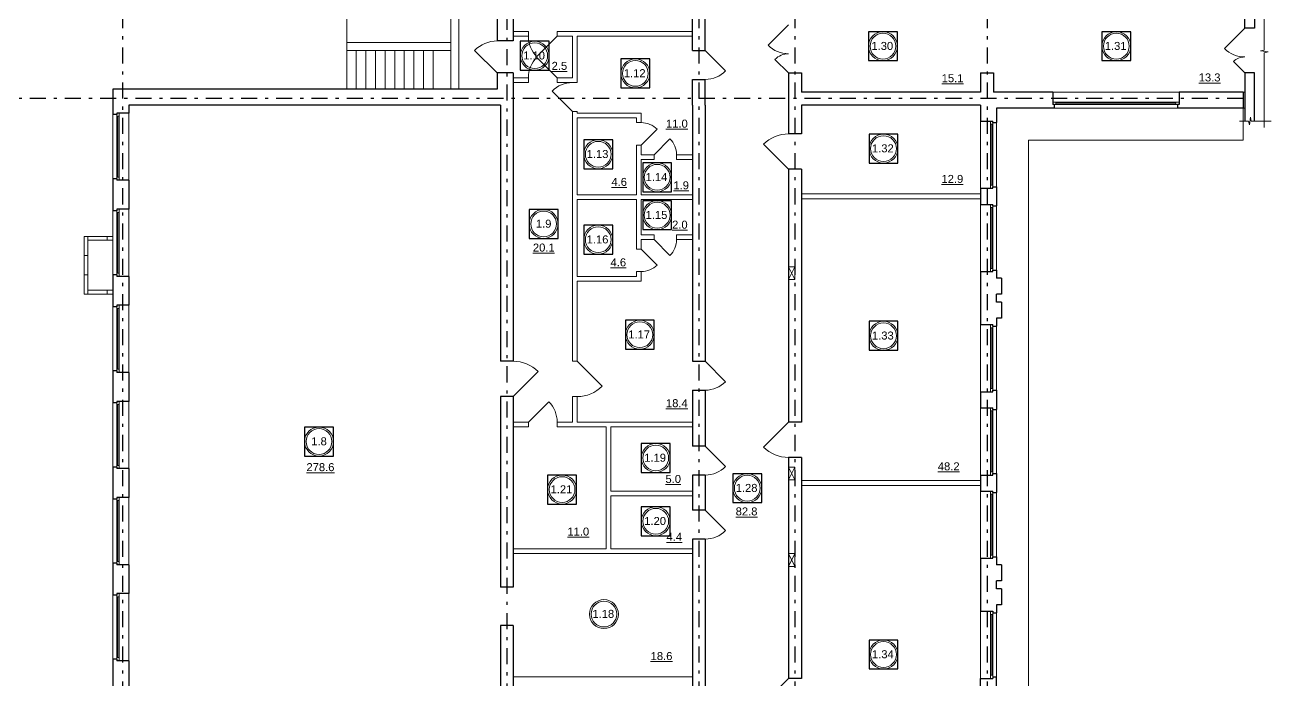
# Model space of a CAD drawing. Header units: metres. Extents: x -5 to 574, y -5 to 79.
# Drawn here: x 17.31 to 56.23, y 29.38 to 49.83 of the extents above; entities that cross this region are included whole.
import ezdxf
from ezdxf.enums import TextEntityAlignment as Align

# ---------------------------------------------------------------- set-up
doc = ezdxf.new("R2010")
doc.units = ezdxf.units.M
doc.header["$MEASUREMENT"] = 0
doc.linetypes.add('( Dashdot )', pattern=[1.001, 0.5, -0.25, 0.001, -0.25])
doc.layers.add('YOLO_TABLE', color=1, linetype='Continuous')
doc.styles.add('Style-Arial', font='arial.ttf')

msp = doc.modelspace()

# ---------------------------------------------------------------- linework, layer by layer
at = {"color": 7, "linetype": 'Continuous', "lineweight": 30}
for p, q in [((32.0608708, 53.82774686), (32.0608708, 49.32774686)), ((32.5608708, 53.32774686), (32.5608708, 49.32774686)), ((38.1608708, 49.02774686), (38.1608708, 51.92774686)), ((38.5608708, 49.02774686), (38.5608708, 51.92774686)), ((32.5608708, 49.32774686), (32.0608708, 49.32774686)), ((38.1608708, 49.02774686), (38.5608708, 49.02774686)), ((32.5608708, 48.32774686), (32.0608708, 48.32774686)), ((32.0608708, 48.32774686), (32.0608708, 47.82774686)), ((32.5608708, 48.32774686), (32.5608708, 39.32774686)), ((41.1608708, 48.32774686), (41.5608708, 48.32774686)), ((41.1608708, 48.32774686), (41.1608708, 46.42774686)), ((41.5608708, 48.32774686), (41.5608708, 47.72774686)), ((47.1608708, 48.32774686), (47.5608708, 48.32774686)), ((47.1608708, 48.32774686), (47.1608708, 47.72774686)), ((47.5608708, 48.32774686), (47.5608708, 47.72774686)), ((38.1608708, 47.32774686), (38.1608708, 48.12774686)), ((38.1608708, 48.12774686), (38.5608708, 48.12774686)), ((38.5608708, 47.32774686), (38.5608708, 48.12774686)), ((32.0608708, 47.82774686), (20.0608708, 47.82774686)), ((20.0608708, 47.82774686), (20.0608708, 47.02774686)), ((47.1608708, 47.72774686), (41.5608708, 47.72774686)), ((49.4108708, 47.72774686), (47.5608708, 47.72774686)), ((49.4108708, 47.72774686), (49.4108708, 47.34774686)), ((55.3608708, 47.72774686), (53.3608708, 47.72774686)), ((55.3608708, 47.72774686), (55.3608708, 47.22774686)), ((20.5608708, 47.32774686), (20.5608708, 47.07774686)), ((32.1608708, 47.32774686), (20.5608708, 47.32774686)), ((32.1608708, 47.32774686), (32.1608708, 39.32774686)), ((38.1608708, 47.32774686), (38.1608708, 39.32774686)), ((38.5608708, 47.32774686), (38.5608708, 39.32774686)), ((41.5608708, 47.32774686), (41.5608708, 46.42774686)), ((47.1608708, 47.32774686), (41.5608708, 47.32774686)), ((47.1608708, 47.32774686), (47.1608708, 46.82774686)), ((47.6608708, 47.22774686), (47.6608708, 46.77774686)), ((49.4608708, 47.22774686), (47.6608708, 47.22774686)), ((49.4608708, 47.34774686), (49.4108708, 47.34774686)), ((49.4608708, 47.34774686), (49.4608708, 47.22774686)), ((53.3608708, 47.34774686), (53.3108708, 47.34774686)), ((55.3608708, 47.22774686), (53.3108708, 47.22774686)), ((20.1808708, 47.02774686), (20.0608708, 47.02774686)), ((20.5608708, 47.07774686), (20.1808708, 47.07774686)), ((20.1808708, 47.07774686), (20.1808708, 47.02774686)), ((47.1608708, 46.82774686), (47.5408708, 46.82774686)), ((47.5408708, 46.77774686), (47.5408708, 46.82774686)), ((47.5408708, 46.77774686), (47.6608708, 46.77774686)), ((41.5608708, 46.42774686), (41.1608708, 46.42774686)), ((41.5608708, 45.32774686), (41.1608708, 45.32774686)), ((41.1608708, 45.32774686), (41.1608708, 37.42774686)), ((41.5608708, 45.32774686), (41.5608708, 37.42774686)), ((20.1808708, 45.02774686), (20.0608708, 45.02774686)), ((20.0608708, 45.02774686), (20.0608708, 44.02774686)), ((20.1808708, 45.02774686), (20.1808708, 44.97774686)), ((20.5608708, 44.97774686), (20.1808708, 44.97774686)), ((20.5608708, 44.97774686), (20.5608708, 44.07774686)), ((47.5408708, 44.77774686), (47.6608708, 44.77774686)), ((47.5408708, 44.72774686), (47.5408708, 44.77774686)), ((47.6608708, 44.77774686), (47.6608708, 44.17774686)), ((47.1608708, 44.72774686), (47.5408708, 44.72774686)), ((47.1608708, 44.72774686), (47.1608708, 44.22774686)), ((20.1808708, 44.02774686), (20.0608708, 44.02774686)), ((20.5608708, 44.07774686), (20.1808708, 44.07774686)), ((20.1808708, 44.07774686), (20.1808708, 44.02774686)), ((47.1608708, 44.22774686), (47.5408708, 44.22774686)), ((47.5408708, 44.17774686), (47.5408708, 44.22774686)), ((47.5408708, 44.17774686), (47.6608708, 44.17774686)), ((47.1608708, 42.12774686), (47.5408708, 42.12774686)), ((47.1608708, 42.12774686), (47.1608708, 40.47774686)), ((47.5408708, 42.17774686), (47.6608708, 42.17774686)), ((47.5408708, 42.12774686), (47.5408708, 42.17774686)), ((47.6608708, 42.17774686), (47.6608708, 41.92774686)), ((20.1808708, 42.02774686), (20.0608708, 42.02774686)), ((20.0608708, 42.02774686), (20.0608708, 41.02774686)), ((20.1808708, 42.02774686), (20.1808708, 41.97774686)), ((20.5608708, 41.97774686), (20.1808708, 41.97774686)), ((20.5608708, 41.97774686), (20.5608708, 41.07774686)), ((47.8108708, 41.92774686), (47.6608708, 41.92774686)), ((47.8108708, 41.92774686), (47.8108708, 41.42774686)), ((47.8108708, 41.42774686), (47.6608708, 41.42774686)), ((47.6608708, 41.17774686), (47.6608708, 41.42774686)), ((20.1808708, 41.02774686), (20.0608708, 41.02774686)), ((20.5608708, 41.07774686), (20.1808708, 41.07774686)), ((20.1808708, 41.07774686), (20.1808708, 41.02774686)), ((47.8108708, 41.17774686), (47.6608708, 41.17774686)), ((47.8108708, 41.17774686), (47.8108708, 40.67774686)), ((47.8108708, 40.67774686), (47.6608708, 40.67774686)), ((47.6608708, 40.67774686), (47.6608708, 40.42774686)), ((47.1608708, 40.47774686), (47.5408708, 40.47774686)), ((47.5408708, 40.42774686), (47.5408708, 40.47774686)), ((47.5408708, 40.42774686), (47.6608708, 40.42774686)), ((32.5608708, 39.32774686), (32.1608708, 39.32774686)), ((38.1608708, 39.32774686), (38.5608708, 39.32774686)), ((20.1808708, 39.02774686), (20.0608708, 39.02774686)), ((20.0608708, 39.02774686), (20.0608708, 38.02774686)), ((20.1808708, 39.02774686), (20.1808708, 38.97774686)), ((20.5608708, 38.97774686), (20.1808708, 38.97774686)), ((20.5608708, 38.97774686), (20.5608708, 38.07774686)), ((32.5608708, 38.22774686), (32.1608708, 38.22774686)), ((32.1608708, 38.22774686), (32.1608708, 32.27860343)), ((32.5608708, 38.22774686), (32.5608708, 32.27860343)), ((38.1608708, 38.42774686), (38.1608708, 36.67774686)), ((38.1608708, 38.42774686), (38.5608708, 38.42774686)), ((38.5608708, 38.42774686), (38.5608708, 36.67774686)), ((47.1608708, 38.37774686), (47.5408708, 38.37774686)), ((47.1608708, 38.37774686), (47.1608708, 37.87774686)), ((47.5408708, 38.42774686), (47.6608708, 38.42774686)), ((47.5408708, 38.37774686), (47.5408708, 38.42774686)), ((47.6608708, 38.42774686), (47.6608708, 37.82774686)), ((20.1808708, 38.02774686), (20.0608708, 38.02774686)), ((20.5608708, 38.07774686), (20.1808708, 38.07774686)), ((20.1808708, 38.07774686), (20.1808708, 38.02774686)), ((47.1608708, 37.87774686), (47.5408708, 37.87774686)), ((47.5408708, 37.82774686), (47.5408708, 37.87774686)), ((47.5408708, 37.82774686), (47.6608708, 37.82774686)), ((41.5608708, 37.42774686), (41.1608708, 37.42774686)), ((38.5608708, 36.67774686), (38.1608708, 36.67774686)), ((41.5608708, 36.32774686), (41.1608708, 36.32774686)), ((41.1608708, 36.32774686), (41.1608708, 29.42774686)), ((41.5608708, 36.32774686), (41.5608708, 29.42774686)), ((20.1808708, 36.02774686), (20.0608708, 36.02774686)), ((20.0608708, 36.02774686), (20.0608708, 35.02774686)), ((20.1808708, 36.02774686), (20.1808708, 35.97774686)), ((20.5608708, 35.97774686), (20.1808708, 35.97774686)), ((20.5608708, 35.97774686), (20.5608708, 35.07774686)), ((47.5408708, 35.82774686), (47.6608708, 35.82774686)), ((47.5408708, 35.77774686), (47.5408708, 35.82774686)), ((47.6608708, 35.82774686), (47.6608708, 35.22774686)), ((38.5608708, 35.77774686), (38.1608708, 35.77774686)), ((38.1608708, 35.77774686), (38.1608708, 34.67774686)), ((38.5608708, 35.77774686), (38.5608708, 34.67774686)), ((47.1608708, 35.77774686), (47.5408708, 35.77774686)), ((47.1608708, 35.77774686), (47.1608708, 35.27774686)), ((20.5608708, 35.07774686), (20.1808708, 35.07774686)), ((20.1808708, 35.07774686), (20.1808708, 35.02774686)), ((47.1608708, 35.27774686), (47.5408708, 35.27774686)), ((47.5408708, 35.22774686), (47.5408708, 35.27774686)), ((47.5408708, 35.22774686), (47.6608708, 35.22774686)), ((20.1808708, 35.02774686), (20.0608708, 35.02774686)), ((38.5608708, 34.67774686), (38.1608708, 34.67774686)), ((38.5608708, 33.77774686), (38.1608708, 33.77774686)), ((38.1608708, 33.77774686), (38.1608708, 29.17774686)), ((38.5608708, 33.77774686), (38.5608708, 29.17774686)), ((47.1608708, 33.17774686), (47.5408708, 33.17774686)), ((47.1608708, 33.17774686), (47.1608708, 31.52774686)), ((47.5408708, 33.22774686), (47.6608708, 33.22774686)), ((47.5408708, 33.17774686), (47.5408708, 33.22774686)), ((47.6608708, 33.22774686), (47.6608708, 32.97774686)), ((20.1808708, 33.02774686), (20.0608708, 33.02774686)), ((20.0608708, 33.02774686), (20.0608708, 32.02774686)), ((20.1808708, 33.02774686), (20.1808708, 32.97774686)), ((20.5608708, 32.97774686), (20.1808708, 32.97774686)), ((20.5608708, 32.97774686), (20.5608708, 32.07774686)), ((47.8108708, 32.97774686), (47.6608708, 32.97774686)), ((47.8108708, 32.97774686), (47.8108708, 32.47774686)), ((47.8108708, 32.47774686), (47.6608708, 32.47774686)), ((47.6608708, 32.22774686), (47.6608708, 32.47774686)), ((20.1808708, 32.02774686), (20.0608708, 32.02774686)), ((20.5608708, 32.07774686), (20.1808708, 32.07774686)), ((20.1808708, 32.07774686), (20.1808708, 32.02774686)), ((32.5608708, 32.27860343), (32.1608708, 32.27860343)), ((47.8108708, 32.22774686), (47.6608708, 32.22774686)), ((47.8108708, 32.22774686), (47.8108708, 31.72774686)), ((47.1608708, 31.52774686), (47.5408708, 31.52774686)), ((47.5408708, 31.52774686), (47.5408708, 31.47774686)), ((47.8108708, 31.72774686), (47.6608708, 31.72774686)), ((47.6608708, 31.72774686), (47.6608708, 31.47774686)), ((47.5408708, 31.47774686), (47.6608708, 31.47774686)), ((32.5608708, 31.07860343), (32.1608708, 31.07860343)), ((32.1608708, 31.07860343), (32.1608708, 23.72774686)), ((32.5608708, 31.07860343), (32.5608708, 26.72774686)), ((20.1808708, 30.02774686), (20.0608708, 30.02774686)), ((20.0608708, 30.02774686), (20.0608708, 29.02774686)), ((20.1808708, 30.02774686), (20.1808708, 29.97774686)), ((20.5608708, 29.97774686), (20.1808708, 29.97774686)), ((20.5608708, 29.97774686), (20.5608708, 29.07774686)), ((41.5608708, 29.42774686), (41.1608708, 29.42774686)), ((47.1608708, 29.42774686), (47.5408708, 29.42774686)), ((47.1608708, 28.92774686), (47.1608708, 29.42774686)), ((47.5408708, 29.47774686), (47.6608708, 29.47774686)), ((47.5408708, 29.47774686), (47.5408708, 29.42774686)), ((47.6608708, 28.87774686), (47.6608708, 29.47774686))]:
    msp.add_line(p, q, dxfattribs=at)
at = {"color": 1, "linetype": '( Dashdot )'}
for p, q in [((20.3608708, 53.52774686), (20.3608708, 5.51586884)), ((32.3608708, 53.47108186), (32.3608708, 5.51586884)), ((38.3608708, 53.52774686), (38.3608708, 5.51586884)), ((41.3608708, 53.52774686), (41.3608708, 5.51586884)), ((47.3608708, 53.52774686), (47.3608708, 5.51586884)), ((55.3608708, 47.52774686), (8.21893549, 47.52774686))]:
    msp.add_line(p, q, dxfattribs=at)
at = {"color": 7, "linetype": 'Continuous', "lineweight": 0}
for p, q in [((27.3608708, 51.87774686), (27.3608708, 47.82774686)), ((27.6608708, 49.02774686), (27.6608708, 47.82774686)), ((27.9608708, 49.02774686), (27.9608708, 47.82774686)), ((28.2608708, 49.02774686), (28.2608708, 47.82774686)), ((28.5608708, 49.02774686), (28.5608708, 47.82774686)), ((28.8608708, 49.02774686), (28.8608708, 47.82774686)), ((29.1608708, 49.02774686), (29.1608708, 47.82774686)), ((29.4608708, 49.02774686), (29.4608708, 47.82774686)), ((29.7608708, 49.02774686), (29.7608708, 47.82774686)), ((49.4108708, 47.72774686), (53.3608708, 47.72774686)), ((49.4608708, 47.22774686), (53.3108708, 47.22774686)), ((53.2608708, 47.38274686), (49.5108708, 47.38274686)), ((55.3608708, 47.22774686), (55.3608708, 46.22774686)), ((20.0608708, 47.02774686), (20.0608708, 45.02774686)), ((20.2158708, 46.97774686), (20.2158708, 45.07774686)), ((20.5608708, 47.07774686), (20.5608708, 44.97774686)), ((47.1608708, 44.72774686), (47.1608708, 46.82774686)), ((47.5058708, 44.82774686), (47.5058708, 46.72774686)), ((47.6608708, 44.77774686), (47.6608708, 46.77774686)), ((55.3608708, 46.22774686), (48.6608708, 46.22774686)), ((48.6608708, 46.22774686), (48.6608708, 24.85274686)), ((20.0608708, 44.02774686), (20.0608708, 42.02774686)), ((20.5608708, 44.07774686), (20.5608708, 41.97774686)), ((47.1608708, 42.12774686), (47.1608708, 44.22774686)), ((47.5058708, 42.22774686), (47.5058708, 44.12774686)), ((47.6608708, 42.17774686), (47.6608708, 44.17774686)), ((20.2158708, 43.97774686), (20.2158708, 42.07774686)), ((20.0608708, 41.02774686), (20.0608708, 39.02774686)), ((20.2158708, 40.97774686), (20.2158708, 39.07774686)), ((20.5608708, 41.07774686), (20.5608708, 38.97774686)), ((47.1608708, 38.37774686), (47.1608708, 40.47774686)), ((47.5058708, 38.47774686), (47.5058708, 40.37774686)), ((47.6608708, 38.42774686), (47.6608708, 40.42774686)), ((20.0608708, 38.02774686), (20.0608708, 36.02774686)), ((20.2158708, 37.97774686), (20.2158708, 36.07774686)), ((20.5608708, 38.07774686), (20.5608708, 35.97774686)), ((47.1608708, 35.77774686), (47.1608708, 37.87774686)), ((47.5058708, 35.87774686), (47.5058708, 37.77774686)), ((47.6608708, 35.82774686), (47.6608708, 37.82774686)), ((20.5608708, 35.07774686), (20.5608708, 32.97774686)), ((47.1608708, 33.17774686), (47.1608708, 35.27774686)), ((47.5058708, 33.27774686), (47.5058708, 35.17774686)), ((47.6608708, 33.22774686), (47.6608708, 35.22774686)), ((20.0608708, 35.02774686), (20.0608708, 33.02774686)), ((20.2158708, 34.97774686), (20.2158708, 33.07774686)), ((20.0608708, 32.02774686), (20.0608708, 30.02774686)), ((20.2158708, 31.97774686), (20.2158708, 30.07774686)), ((20.5608708, 32.07774686), (20.5608708, 29.97774686)), ((47.1608708, 31.52774686), (47.1608708, 29.42774686)), ((47.5058708, 31.42774686), (47.5058708, 29.52774686)), ((47.6608708, 31.47774686), (47.6608708, 29.47774686))]:
    msp.add_line(p, q, dxfattribs=at)
at = {"color": 7, "linetype": 'Continuous', "lineweight": 13, "extrusion": (0, 0, -1)}
for p, q in [((41.1608708, 49.82774686), (40.5244747, 49.19135076)), ((41.1608708, 48.32774686), (40.73660673, 48.75201093)), ((34.4108708, 47.12774686), (33.7744747, 47.76414296)), ((41.1608708, 37.42774686), (40.38305334, 36.6499294)), ((41.1608708, 29.42774686), (40.38305334, 28.6499294))]:
    msp.add_line(p, q, dxfattribs=at)
at = {"color": 7, "linetype": 'Continuous', "lineweight": 13}
for p, q in [((33.0358708, 49.62774686), (32.5608708, 49.62774686)), ((33.0358708, 49.47774686), (32.5608708, 49.47774686)), ((33.0358708, 49.62774686), (33.0358708, 49.47774686)), ((33.9358708, 49.47774686), (33.2994747, 48.84135076)), ((38.1608708, 49.62774686), (33.9358708, 49.62774686)), ((33.9358708, 49.62774686), (33.9358708, 49.47774686)), ((34.4108708, 49.47774686), (33.9358708, 49.47774686)), ((34.4108708, 49.47774686), (34.4108708, 48.17774686)), ((38.1608708, 49.47774686), (34.5608708, 49.47774686)), ((34.5608708, 49.47774686), (34.5608708, 48.02774686)), ((55.4108708, 49.72774686), (54.7744747, 49.09135076)), ((27.3608708, 49.02774686), (27.3608708, 47.82774686)), ((30.0608708, 49.02774686), (30.0608708, 47.82774686)), ((31.35376402, 49.03485364), (32.0608708, 48.32774686)), ((33.9358708, 48.17774686), (33.2994747, 48.81414296)), ((38.5608708, 49.02774686), (39.1972669, 48.39135076)), ((55.4108708, 48.32774686), (55.05731741, 48.68130025)), ((33.0358708, 48.17774686), (32.5608708, 48.17774686)), ((33.0358708, 48.02774686), (32.5608708, 48.02774686)), ((33.0358708, 48.17774686), (33.0358708, 48.02774686)), ((34.4108708, 48.17774686), (33.9358708, 48.17774686)), ((33.9358708, 48.17774686), (33.9358708, 48.02774686)), ((34.5608708, 48.02774686), (33.9358708, 48.02774686)), ((34.4108708, 47.12774686), (34.4108708, 39.32774686)), ((34.5608708, 47.12774686), (34.4108708, 47.12774686)), ((34.5608708, 47.12774686), (34.5608708, 47.07774686)), ((36.5608708, 47.07774686), (34.5608708, 47.07774686)), ((36.4108708, 46.92774686), (34.5608708, 46.92774686)), ((34.5608708, 46.92774686), (34.5608708, 44.52774686)), ((36.4108708, 46.92774686), (36.4108708, 46.77774686)), ((36.5608708, 46.77774686), (36.4108708, 46.77774686)), ((36.5608708, 47.07774686), (36.5608708, 46.77774686)), ((36.5608708, 46.07774686), (37.05584555, 46.57272161)), ((36.5608708, 46.07774686), (36.4108708, 46.07774686)), ((36.4108708, 46.07774686), (36.4108708, 44.52774686)), ((36.5608708, 46.07774686), (36.5608708, 45.77774686)), ((36.9608708, 45.77774686), (37.45584555, 46.27272161)), ((41.1608708, 45.32774686), (40.38305334, 46.10556432)), ((36.9608708, 45.77774686), (36.5608708, 45.77774686)), ((36.5608708, 45.62774686), (36.5608708, 44.52774686)), ((36.9608708, 45.62774686), (36.5608708, 45.62774686)), ((36.9608708, 45.77774686), (36.9608708, 45.62774686)), ((38.1608708, 45.77774686), (37.6608708, 45.77774686)), ((37.6608708, 45.77774686), (37.6608708, 45.62774686)), ((38.1608708, 45.62774686), (37.6608708, 45.62774686)), ((36.4108708, 44.52774686), (34.5608708, 44.52774686)), ((36.4108708, 44.37774686), (34.5608708, 44.37774686)), ((34.5608708, 44.37774686), (34.5608708, 41.97774686)), ((36.4108708, 44.37774686), (36.4108708, 42.82774686)), ((38.1608708, 44.52774686), (36.5608708, 44.52774686)), ((38.1608708, 44.37774686), (36.5608708, 44.37774686)), ((36.5608708, 44.37774686), (36.5608708, 43.27774686)), ((47.1608708, 44.55274686), (41.5608708, 44.55274686)), ((47.1608708, 44.40274686), (41.5608708, 44.40274686)), ((19.1608708, 43.22774686), (19.1608708, 42.62774686)), ((19.1608708, 43.22774686), (19.2808708, 43.22774686)), ((19.2808708, 43.22774686), (19.2808708, 42.62774686)), ((20.0608708, 43.22774686), (19.8808708, 43.22774686)), ((19.8808708, 43.22774686), (19.8808708, 43.10774686)), ((20.0608708, 43.22774686), (20.0608708, 43.10774686)), ((36.9608708, 43.27774686), (36.5608708, 43.27774686)), ((36.9608708, 43.12774686), (36.9608708, 43.27774686)), ((38.1608708, 43.27774686), (37.6608708, 43.27774686)), ((37.6608708, 43.12774686), (37.6608708, 43.27774686)), ((20.0608708, 43.10774686), (19.8808708, 43.10774686)), ((36.5608708, 42.82774686), (36.4108708, 42.82774686)), ((36.5608708, 43.12774686), (36.5608708, 42.82774686)), ((36.9608708, 43.12774686), (36.5608708, 43.12774686)), ((36.5608708, 42.82774686), (37.05584555, 42.33277211)), ((36.9608708, 43.12774686), (37.45584555, 42.63277211)), ((38.1608708, 43.12774686), (37.6608708, 43.12774686)), ((19.1608708, 42.62774686), (19.2808708, 42.62774686)), ((36.5608708, 42.12774686), (36.4108708, 42.12774686)), ((36.4108708, 42.12774686), (36.4108708, 41.97774686)), ((36.5608708, 42.12774686), (36.5608708, 41.82774686)), ((41.1608708, 41.87774686), (41.3608708, 42.27774686)), ((41.1608708, 42.27774686), (41.3608708, 41.87774686)), ((19.1608708, 42.02774686), (19.2808708, 42.02774686)), ((19.1608708, 42.02774686), (19.1608708, 41.42774686)), ((19.2808708, 42.02774686), (19.2808708, 41.42774686)), ((36.4108708, 41.97774686), (34.5608708, 41.97774686)), ((36.5608708, 41.82774686), (34.5608708, 41.82774686)), ((34.5608708, 41.82774686), (34.5608708, 39.32774686)), ((19.2808708, 41.42774686), (19.1608708, 41.42774686)), ((20.0608708, 41.54774686), (19.8808708, 41.54774686)), ((19.8808708, 41.54774686), (19.8808708, 41.42774686)), ((20.0608708, 41.42774686), (19.8808708, 41.42774686)), ((34.4108708, 39.32774686), (34.5608708, 39.32774686)), ((34.5608708, 39.32774686), (35.33868826, 38.5499294)), ((38.5608708, 39.32774686), (39.1972669, 38.69135076)), ((32.5608708, 38.22774686), (33.33868826, 39.00556432)), ((34.4108708, 38.22774686), (34.5608708, 38.22774686)), ((34.4108708, 38.22774686), (34.4108708, 37.42774686)), ((34.5608708, 38.22774686), (34.5608708, 37.42774686)), ((33.0358708, 37.42774686), (33.6722669, 38.06414296)), ((33.0358708, 37.42774686), (32.5608708, 37.42774686)), ((33.0358708, 37.42774686), (33.0358708, 37.27774686)), ((34.4108708, 37.42774686), (33.9358708, 37.42774686)), ((33.9358708, 37.42774686), (33.9358708, 37.27774686)), ((38.1608708, 37.42774686), (34.5608708, 37.42774686)), ((33.0358708, 37.27774686), (32.5608708, 37.27774686)), ((35.4608708, 37.27774686), (33.9358708, 37.27774686)), ((35.4608708, 37.27774686), (35.4608708, 33.47774686)), ((38.1608708, 37.27774686), (35.6108708, 37.27774686)), ((35.6108708, 37.27774686), (35.6108708, 35.27774686)), ((38.5608708, 36.67774686), (39.1972669, 36.04135076)), ((41.1608708, 35.62774686), (41.3608708, 36.02774686)), ((41.1608708, 36.02774686), (41.3608708, 35.62774686)), ((47.1608708, 35.60274686), (41.5608708, 35.60274686)), ((47.1608708, 35.45274686), (41.5608708, 35.45274686)), ((38.1608708, 35.27774686), (35.6108708, 35.27774686)), ((38.1608708, 35.12774686), (35.6108708, 35.12774686)), ((35.6108708, 35.12774686), (35.6108708, 33.47774686)), ((38.5608708, 34.67774686), (39.1972669, 34.04135076)), ((35.4608708, 33.47774686), (32.5608708, 33.47774686)), ((38.1608708, 33.47774686), (35.6108708, 33.47774686)), ((38.1608708, 33.32774686), (32.5608708, 33.32774686)), ((41.1608708, 32.92774686), (41.3608708, 33.32774686)), ((41.1608708, 33.32774686), (41.3608708, 32.92774686)), ((38.1608708, 29.47774686), (32.5608708, 29.47774686))]:
    msp.add_line(p, q, dxfattribs=at)
at = {"color": 7, "linetype": 'Continuous', "lineweight": 13, "flags": 128}
for points in [[(30.8608708, 47.82774686), (30.8608708, 52.52774686), (30.6108708, 52.52774686), (30.6108708, 47.82774686), (30.8608708, 47.82774686)], [(55.3608708, 47.72774686), (55.3608708, 47.22774686), (55.4108708, 47.22774686), (55.4108708, 47.72774686), (55.3608708, 47.72774686)], [(49.5108708, 47.34774686), (49.4108708, 47.34774686), (49.4108708, 47.41774686), (49.5108708, 47.41774686), (49.5108708, 47.34774686)], [(53.3608708, 47.34774686), (53.2608708, 47.34774686), (53.2608708, 47.41774686), (53.3608708, 47.41774686), (53.3608708, 47.34774686)], [(20.2508708, 47.07774686), (20.2508708, 46.97774686), (20.1808708, 46.97774686), (20.1808708, 47.07774686), (20.2508708, 47.07774686)], [(47.4708708, 46.72774686), (47.4708708, 46.82774686), (47.5408708, 46.82774686), (47.5408708, 46.72774686), (47.4708708, 46.72774686)], [(20.2508708, 45.07774686), (20.2508708, 44.97774686), (20.1808708, 44.97774686), (20.1808708, 45.07774686), (20.2508708, 45.07774686)], [(47.4708708, 44.72774686), (47.4708708, 44.82774686), (47.5408708, 44.82774686), (47.5408708, 44.72774686), (47.4708708, 44.72774686)], [(20.2508708, 44.07774686), (20.2508708, 43.97774686), (20.1808708, 43.97774686), (20.1808708, 44.07774686), (20.2508708, 44.07774686)], [(47.4708708, 44.12774686), (47.4708708, 44.22774686), (47.5408708, 44.22774686), (47.5408708, 44.12774686), (47.4708708, 44.12774686)], [(20.2508708, 42.07774686), (20.2508708, 41.97774686), (20.1808708, 41.97774686), (20.1808708, 42.07774686), (20.2508708, 42.07774686)], [(41.1608708, 41.87774686), (41.3608708, 41.87774686), (41.3608708, 42.27774686), (41.1608708, 42.27774686), (41.1608708, 41.87774686)], [(47.4708708, 42.12774686), (47.4708708, 42.22774686), (47.5408708, 42.22774686), (47.5408708, 42.12774686), (47.4708708, 42.12774686)], [(20.2508708, 41.07774686), (20.2508708, 40.97774686), (20.1808708, 40.97774686), (20.1808708, 41.07774686), (20.2508708, 41.07774686)], [(47.4708708, 40.37774686), (47.4708708, 40.47774686), (47.5408708, 40.47774686), (47.5408708, 40.37774686), (47.4708708, 40.37774686)], [(20.2508708, 39.07774686), (20.2508708, 38.97774686), (20.1808708, 38.97774686), (20.1808708, 39.07774686), (20.2508708, 39.07774686)], [(47.4708708, 38.37774686), (47.4708708, 38.47774686), (47.5408708, 38.47774686), (47.5408708, 38.37774686), (47.4708708, 38.37774686)], [(20.2508708, 38.07774686), (20.2508708, 37.97774686), (20.1808708, 37.97774686), (20.1808708, 38.07774686), (20.2508708, 38.07774686)], [(47.4708708, 37.77774686), (47.4708708, 37.87774686), (47.5408708, 37.87774686), (47.5408708, 37.77774686), (47.4708708, 37.77774686)], [(20.2508708, 36.07774686), (20.2508708, 35.97774686), (20.1808708, 35.97774686), (20.1808708, 36.07774686), (20.2508708, 36.07774686)], [(41.1608708, 35.62774686), (41.3608708, 35.62774686), (41.3608708, 36.02774686), (41.1608708, 36.02774686), (41.1608708, 35.62774686)], [(47.4708708, 35.77774686), (47.4708708, 35.87774686), (47.5408708, 35.87774686), (47.5408708, 35.77774686), (47.4708708, 35.77774686)], [(20.2508708, 35.07774686), (20.2508708, 34.97774686), (20.1808708, 34.97774686), (20.1808708, 35.07774686), (20.2508708, 35.07774686)], [(47.4708708, 35.17774686), (47.4708708, 35.27774686), (47.5408708, 35.27774686), (47.5408708, 35.17774686), (47.4708708, 35.17774686)], [(41.1608708, 32.92774686), (41.3608708, 32.92774686), (41.3608708, 33.32774686), (41.1608708, 33.32774686), (41.1608708, 32.92774686)], [(47.4708708, 33.17774686), (47.4708708, 33.27774686), (47.5408708, 33.27774686), (47.5408708, 33.17774686), (47.4708708, 33.17774686)], [(20.2508708, 33.07774686), (20.2508708, 32.97774686), (20.1808708, 32.97774686), (20.1808708, 33.07774686), (20.2508708, 33.07774686)], [(20.2508708, 32.07774686), (20.2508708, 31.97774686), (20.1808708, 31.97774686), (20.1808708, 32.07774686), (20.2508708, 32.07774686)], [(47.4708708, 31.52774686), (47.4708708, 31.42774686), (47.5408708, 31.42774686), (47.5408708, 31.52774686), (47.4708708, 31.52774686)], [(20.2508708, 30.07774686), (20.2508708, 29.97774686), (20.1808708, 29.97774686), (20.1808708, 30.07774686), (20.2508708, 30.07774686)], [(47.4708708, 29.52774686), (47.4708708, 29.42774686), (47.5408708, 29.42774686), (47.5408708, 29.52774686), (47.4708708, 29.52774686)]]:
    msp.add_lwpolyline(points, close=True, dxfattribs=at)
at = {"color": 7, "linetype": 'Continuous', "lineweight": 0, "flags": 128}
for points in [[(56.0208869, 46.63075958), (56.0208869, 48.96155901), (56.14214043, 48.98329316), (55.89963337, 49.02148994), (56.0208869, 49.04322408), (56.0208869, 51.50086182)], [(56.23228964, 46.82868065), (55.61328604, 46.82868065), (55.59155189, 46.94993418), (55.55335511, 46.70742712), (55.53162097, 46.82868065), (55.24343588, 46.82868065)]]:
    msp.add_lwpolyline(points, dxfattribs=at)
at = {"color": 7, "linetype": 'Continuous', "lineweight": 30, "flags": 128}
for points in [[(55.7108708, 51.22553354), (55.7108708, 49.72774686), (55.4108708, 49.72774686), (55.4108708, 51.22553354)], [(55.7108708, 46.82868065), (55.7108708, 48.32774686), (55.4108708, 48.32774686), (55.4108708, 46.82868065)], [(53.3608708, 47.72774686), (53.3608708, 47.34774686)], [(53.3108708, 47.34774686), (53.3108708, 47.22774686)]]:
    msp.add_lwpolyline(points, dxfattribs=at)
at = {"color": 7, "linetype": 'Continuous', "lineweight": 13, "flags": 128}
msp.add_lwpolyline([(30.6108708, 49.02774686), (27.3608708, 49.02774686), (27.3608708, 49.27774686), (30.6108708, 49.27774686)], dxfattribs=at)
at = {"color": 7, "linetype": 'Continuous', "lineweight": 0, "flags": 128}
for points in [[(49.5108708, 47.41774686), (49.5108708, 47.34774686), (53.2608708, 47.34774686), (53.2608708, 47.41774686), (49.5108708, 47.41774686)], [(20.1808708, 45.07774686), (20.2508708, 45.07774686), (20.2508708, 46.97774686), (20.1808708, 46.97774686), (20.1808708, 45.07774686)], [(47.5408708, 46.72774686), (47.4708708, 46.72774686), (47.4708708, 44.82774686), (47.5408708, 44.82774686), (47.5408708, 46.72774686)], [(47.5408708, 44.12774686), (47.4708708, 44.12774686), (47.4708708, 42.22774686), (47.5408708, 42.22774686), (47.5408708, 44.12774686)], [(20.1808708, 42.07774686), (20.2508708, 42.07774686), (20.2508708, 43.97774686), (20.1808708, 43.97774686), (20.1808708, 42.07774686)], [(19.8808708, 43.22774686), (19.8808708, 43.10774686), (19.2808708, 43.10774686), (19.2808708, 43.22774686), (19.8808708, 43.22774686)], [(19.1608708, 42.62774686), (19.2808708, 42.62774686), (19.2808708, 42.02774686), (19.1608708, 42.02774686), (19.1608708, 42.62774686)], [(19.8808708, 41.54774686), (19.8808708, 41.42774686), (19.2808708, 41.42774686), (19.2808708, 41.54774686), (19.8808708, 41.54774686)], [(20.1808708, 39.07774686), (20.2508708, 39.07774686), (20.2508708, 40.97774686), (20.1808708, 40.97774686), (20.1808708, 39.07774686)], [(47.5408708, 40.37774686), (47.4708708, 40.37774686), (47.4708708, 38.47774686), (47.5408708, 38.47774686), (47.5408708, 40.37774686)], [(20.1808708, 36.07774686), (20.2508708, 36.07774686), (20.2508708, 37.97774686), (20.1808708, 37.97774686), (20.1808708, 36.07774686)], [(47.5408708, 37.77774686), (47.4708708, 37.77774686), (47.4708708, 35.87774686), (47.5408708, 35.87774686), (47.5408708, 37.77774686)], [(47.5408708, 35.17774686), (47.4708708, 35.17774686), (47.4708708, 33.27774686), (47.5408708, 33.27774686), (47.5408708, 35.17774686)], [(20.1808708, 33.07774686), (20.2508708, 33.07774686), (20.2508708, 34.97774686), (20.1808708, 34.97774686), (20.1808708, 33.07774686)], [(20.1808708, 30.07774686), (20.2508708, 30.07774686), (20.2508708, 31.97774686), (20.1808708, 31.97774686), (20.1808708, 30.07774686)], [(47.5408708, 29.52774686), (47.4708708, 29.52774686), (47.4708708, 31.42774686), (47.5408708, 31.42774686), (47.5408708, 29.52774686)]]:
    msp.add_lwpolyline(points, close=True, dxfattribs=at)
at = {"color": 7, "linetype": 'Continuous', "lineweight": 13}
for centre, radius in [((44.11015117, 49.16482677), 0.45201344), ((44.11015117, 49.16482677), 0.40201344), ((51.39924777, 49.16482677), 0.45201344), ((51.39924777, 49.16482677), 0.40201344), ((33.23436217, 48.86704051), 0.45201344), ((33.23436217, 48.86704051), 0.40201344), ((36.37734032, 48.31430884), 0.45201344), ((36.37734032, 48.31430884), 0.40201344), ((44.12736853, 45.96695231), 0.45201344), ((44.12736853, 45.96695231), 0.40201344), ((35.21636406, 45.79175093), 0.45201344), ((35.21636406, 45.79175093), 0.40201344), ((37.05737265, 45.07223144), 0.45201344), ((37.05737265, 45.07223144), 0.40201344), ((33.51119109, 43.61559663), 0.45201344), ((33.51119109, 43.61559663), 0.40201344), ((37.05737265, 43.88999983), 0.45201344), ((37.05737265, 43.88999983), 0.40201344), ((35.21636406, 43.12501258), 0.45201344), ((35.21636406, 43.12501258), 0.40201344), ((36.51603112, 40.15858131), 0.45201344), ((36.51603112, 40.15858131), 0.40201344), ((44.12736853, 40.12414154), 0.45201344), ((44.12736853, 40.12414154), 0.40201344), ((26.49587601, 36.82336254), 0.45201344), ((26.49587601, 36.82336254), 0.40201344), ((37.01502783, 36.31073088), 0.45201344), ((37.01502783, 36.31073088), 0.40201344), ((39.87164397, 35.36797582), 0.45201344), ((34.0893062, 35.3246459), 0.45201344), ((34.0893062, 35.3246459), 0.40201344), ((39.87164397, 35.36797582), 0.40201344), ((37.01502783, 34.33586671), 0.45201344), ((37.01502783, 34.33586671), 0.40201344), ((35.39643841, 31.43626455), 0.45201344), ((35.39643841, 31.43626455), 0.40201344), ((44.12736853, 30.17610614), 0.45201344), ((44.12736853, 30.17610614), 0.40201344)]:
    msp.add_circle(centre, radius, dxfattribs=at)
at = {"color": 7, "linetype": 'Continuous', "lineweight": 0}
for centre, radius, start, end in [((33.9358708, 49.47774686), 0.9, 180, 225), ((32.0608708, 48.32774686), 1, 90, 135), ((33.9358708, 48.17774686), 0.9, 135, 180), ((55.4108708, 48.32774686), 0.5, 90, 135), ((38.5608708, 49.02774686), 0.9, 270, 315), ((36.5608708, 46.07774686), 0.7, 45, 90), ((41.1608708, 45.32774686), 1.1, 90, 135), ((36.9608708, 45.77774686), 0.7, 0, 45), ((32.5608708, 38.22774686), 1.1, 45, 90), ((34.5608708, 39.32774686), 1.1, 270, 315), ((38.5608708, 39.32774686), 0.9, 270, 315), ((33.0358708, 37.42774686), 0.9, 0, 45), ((38.5608708, 36.67774686), 0.9, 270, 315), ((38.5608708, 34.67774686), 0.9, 270, 315)]:
    msp.add_arc(centre, radius, start, end, dxfattribs=at)
at = {"color": 7, "linetype": 'Continuous', "lineweight": 0, "extrusion": (0, 0, -1)}
for centre, radius, start, end in [((-41.1608708, 49.82774686), 0.9, 270, 315), ((-55.4108708, 49.72774686), 0.9, 270, 315), ((-41.1608708, 48.32774686), 0.6, 45, 90), ((-34.4108708, 47.12774686), 0.9, 45, 90), ((-36.9608708, 43.12774686), 0.7, 180, 225), ((-36.5608708, 42.82774686), 0.7, 225, 270), ((-41.1608708, 37.42774686), 1.1, 270, 315)]:
    msp.add_arc(centre, radius, start, end, dxfattribs=at)
at = {"layer": 'YOLO_TABLE'}
for points in [[(43.65813773, 48.71281333), (44.56216462, 48.71281333), (44.56216462, 49.61684022), (43.65813773, 49.61684022)], [(50.94723433, 48.71281333), (51.85126121, 48.71281333), (51.85126121, 49.61684022), (50.94723433, 49.61684022)], [(32.78234873, 48.41502706), (33.68637561, 48.41502706), (33.68637561, 49.31905395), (32.78234873, 49.31905395)], [(35.92532688, 47.8622954), (36.82935376, 47.8622954), (36.82935376, 48.76632229), (35.92532688, 48.76632229)], [(43.67535509, 45.51493887), (44.57938198, 45.51493887), (44.57938198, 46.41896576), (43.67535509, 46.41896576)], [(34.76435062, 45.33973749), (35.6683775, 45.33973749), (35.6683775, 46.24376437), (34.76435062, 46.24376437)], [(36.60535921, 44.620218), (37.5093861, 44.620218), (37.5093861, 45.52424489), (36.60535921, 45.52424489)], [(33.05917765, 43.16358319), (33.96320453, 43.16358319), (33.96320453, 44.06761007), (33.05917765, 44.06761007)], [(36.60535921, 43.43798639), (37.5093861, 43.43798639), (37.5093861, 44.34201327), (36.60535921, 44.34201327)], [(34.76435062, 42.67299913), (35.6683775, 42.67299913), (35.6683775, 43.57702602), (34.76435062, 43.57702602)], [(36.06401768, 39.70656786), (36.96804457, 39.70656786), (36.96804457, 40.61059475), (36.06401768, 40.61059475)], [(43.67535509, 39.6721281), (44.57938198, 39.6721281), (44.57938198, 40.57615498), (43.67535509, 40.57615498)], [(26.04386257, 36.3713491), (26.94788946, 36.3713491), (26.94788946, 37.27537599), (26.04386257, 37.27537599)], [(36.56301439, 35.85871744), (37.46704127, 35.85871744), (37.46704127, 36.76274432), (36.56301439, 36.76274432)], [(39.41963053, 34.91596238), (40.32365741, 34.91596238), (40.32365741, 35.81998926), (39.41963053, 35.81998926)], [(33.63729276, 34.87263246), (34.54131965, 34.87263246), (34.54131965, 35.77665935), (33.63729276, 35.77665935)], [(36.56301439, 33.88385327), (37.46704127, 33.88385327), (37.46704127, 34.78788015), (36.56301439, 34.78788015)], [(43.67535509, 29.7240927), (44.57938198, 29.7240927), (44.57938198, 30.62811958), (43.67535509, 30.62811958)]]:
    msp.add_lwpolyline(points, close=True, dxfattribs=at)

# ---------------------------------------------------------------- texts
at = {"color": 7, "linetype": 'Continuous', "lineweight": 13, "style": 'Style-Arial'}
for s, p in [('1.30', (43.7494728, 49.29757641)), ('1.31', (51.03856939, 49.29757641)), ('1.10', (32.8736838, 48.99979014)), ('%%u2.5%%U', (33.76180262, 48.67526277)), ('1.12', (36.01666195, 48.44705848)), ('%%u15.1%%U', (45.94451137, 48.29036198)), ('%%u13.3%%U', (53.97224903, 48.31448276)), ('%%u11.0%%U', (37.33366846, 46.87114169)), ('1.13', (34.85568569, 45.92450057)), ('1.32', (43.76669016, 46.09970195)), ('1.14', (36.69669428, 45.20498108)), ('%%u12.9%%U', (45.93763498, 45.14556355)), ('%%u4.6%%U', (35.62921501, 45.05301622)), ('%%u1.9%%U', (37.56497706, 44.94577319)), ('1.15', (36.69669428, 44.02274947)), ('1.9', (33.26963629, 43.74834626)), ('%%u2.0%%U', (37.52377103, 43.71822992)), ('1.16', (34.85568569, 43.25776221)), ('%%u20.1%%U', (33.1765462, 43.00330171)), ('%%u4.6%%U', (35.60167563, 42.54180997)), ('1.17', (36.15535275, 40.29133094)), ('1.33', (43.76669016, 40.25689118)), ('%%u18.4%%U', (37.33309429, 38.14546633)), ('1.8', (26.25432122, 36.95611218)), ('1.19', (36.65434946, 36.44348052)), ('%%u278.6%%U', (26.10367223, 36.1486336)), ('%%u48.2%%U', (45.82358849, 36.17389201)), ('1.21', (33.72862783, 35.45739554)), ('%%u5.0%%U', (37.31683102, 35.7806099)), ('1.28', (39.5109656, 35.50072546)), ('%%u82.8%%U', (39.50977553, 34.76720297)), ('1.20', (36.65434946, 34.46861634)), ('%%u11.0%%U', (34.25469124, 34.13792466)), ('%%u4.4%%U', (37.35056815, 33.97555002)), ('1.18', (35.03576004, 31.56901419)), ('%%u18.6%%U', (36.85411222, 30.2526412)), ('1.34', (43.76669016, 30.30885578))]:
    msp.add_text(s, height=0.25, dxfattribs=at).set_placement(p, align=Align.TOP_LEFT)

doc.saveas('drawing.dxf')
